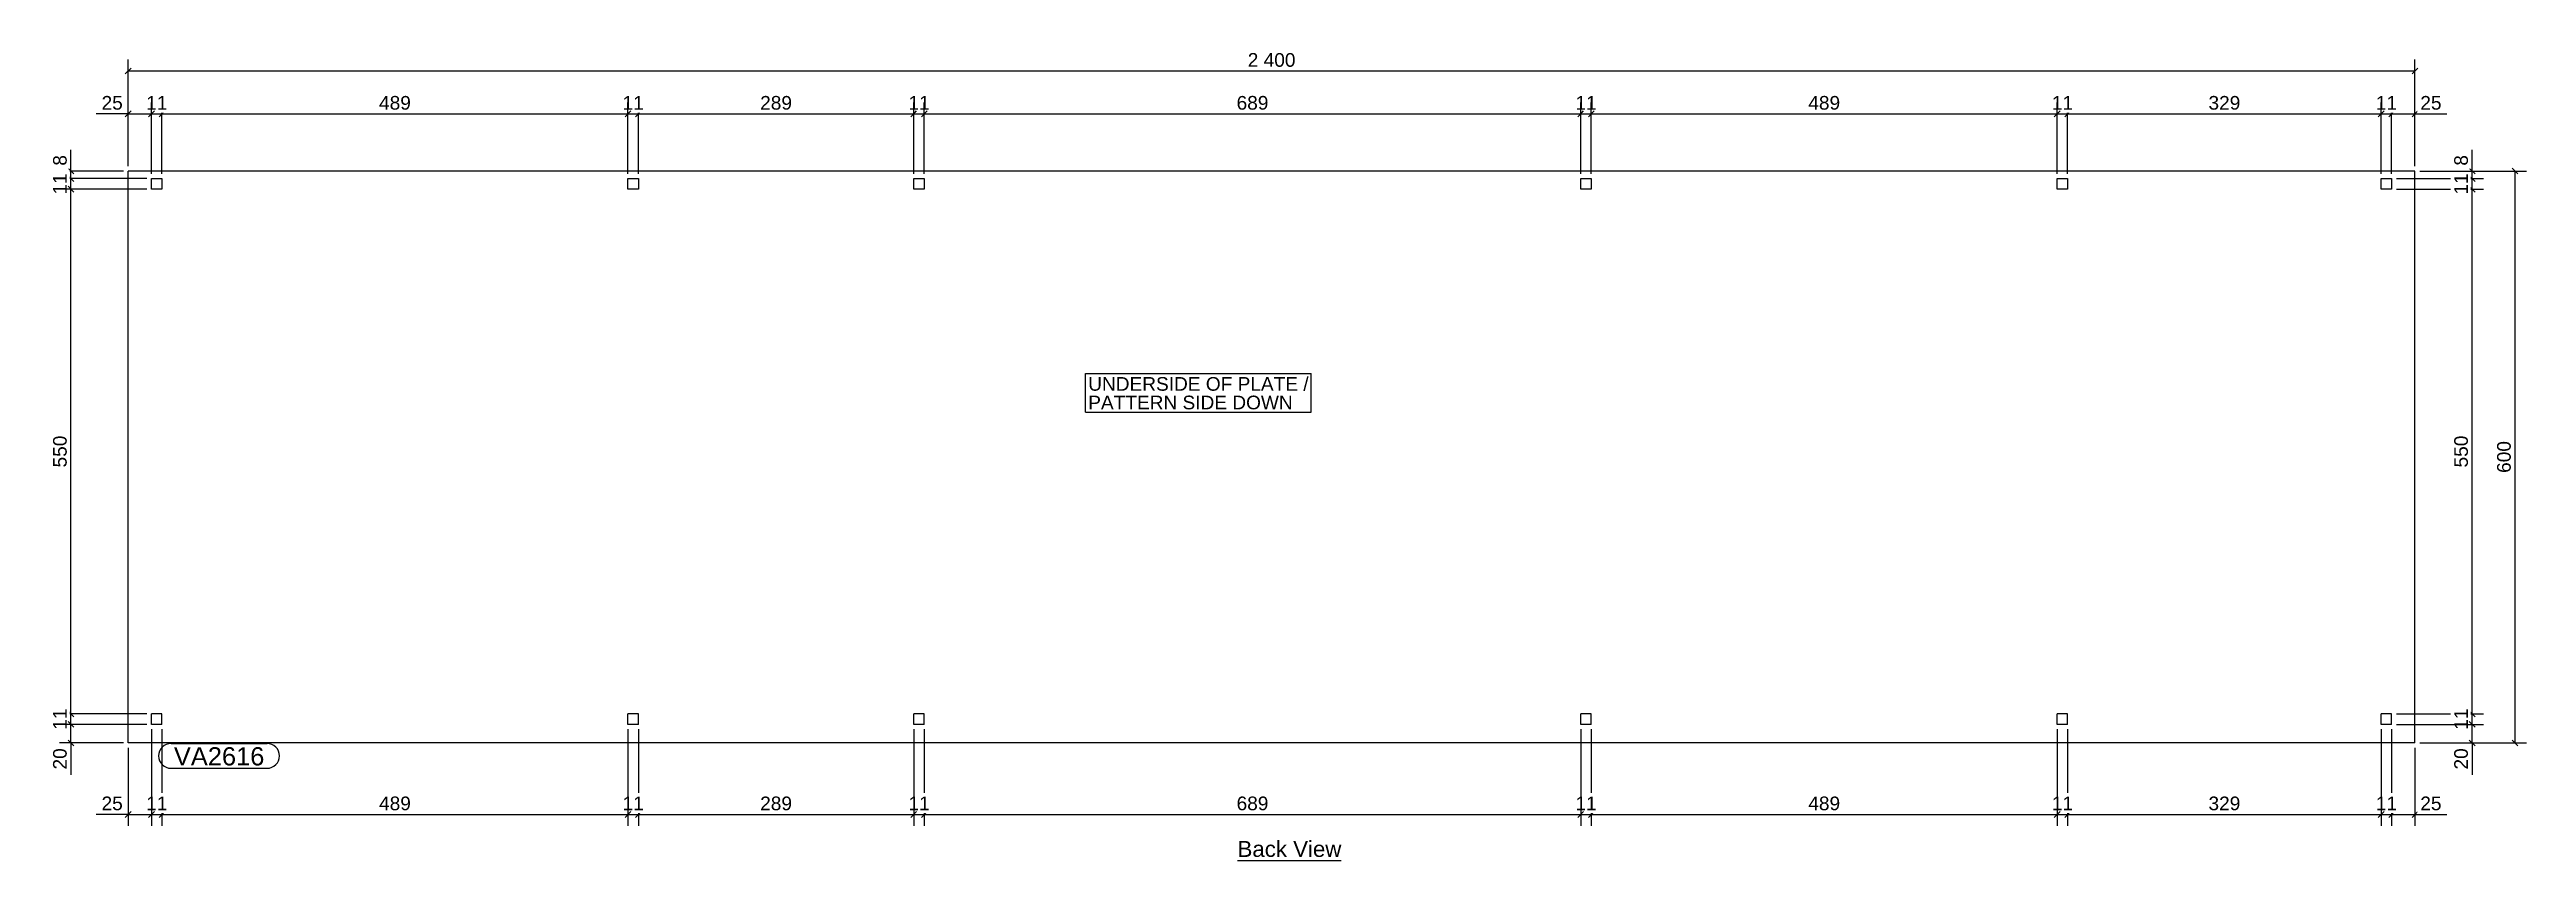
# Model space of a CAD drawing. Header units: millimetres. Extents: x 12 to 2612, y 22 to 873.
import ezdxf

# ---------------------------------------------------------------- set-up
doc = ezdxf.new("R2010")
doc.units = ezdxf.units.MM
doc.styles.add('Arial', font='ARIAL.TTF', dxfattribs={"height": 0.2})

# ---------------------------------------------------------------- blocks, each defined once
blk = doc.blocks.new('Unknown-35602395-11 - 4367')
at = {"color": 6, "linetype": 'Continuous'}
blk.add_line((1258.8, 22.5), (1367.7, 22.5), dxfattribs=at)
at = {"color": 0, "linetype": 'Continuous'}
blk.add_wipeout([(1367.7, 26.2), (1367.7, 43.8), (1258.8, 43.8), (1258.8, 26.2)], dxfattribs=at)
at = {"color": 6, "linetype": 'Continuous', "style": 'Arial'}
blk.add_text('Back View', height=16.71, dxfattribs=at).set_placement((1258.8, 26.2))
blk = doc.blocks.new('Part-35602395-4402 - 4367')
at = {"color": 30, "linetype": 'Continuous'}
for p, q in [((2494.5, 745.8), (94.5, 745.8)), ((94.5, 145.8), (94.5, 745.8)), ((119, 726.8), (119, 737.8)), ((119, 737.8), (130, 737.8)), ((130, 737.8), (130, 726.8)), ((619, 726.8), (619, 737.8)), ((619, 737.8), (630, 737.8)), ((630, 737.8), (630, 726.8)), ((919, 726.8), (919, 737.8)), ((919, 737.8), (930, 737.8)), ((930, 737.8), (930, 726.8)), ((1619, 726.8), (1619, 737.8)), ((1619, 737.8), (1630, 737.8)), ((1630, 737.8), (1630, 726.8)), ((2119, 726.8), (2119, 737.8)), ((2119, 737.8), (2130, 737.8)), ((2130, 737.8), (2130, 726.8)), ((2459, 726.8), (2459, 737.8)), ((2459, 737.8), (2470, 737.8)), ((2470, 737.8), (2470, 726.8)), ((2494.5, 145.8), (2494.5, 745.8)), ((130, 726.8), (119, 726.8)), ((630, 726.8), (619, 726.8)), ((930, 726.8), (919, 726.8)), ((1630, 726.8), (1619, 726.8)), ((2130, 726.8), (2119, 726.8)), ((2470, 726.8), (2459, 726.8)), ((130, 176.3), (119, 176.3)), ((119, 165.3), (119, 176.3)), ((130, 165.3), (119, 165.3)), ((130, 165.3), (130, 176.3)), ((630, 176.3), (619, 176.3)), ((619, 165.3), (619, 176.3)), ((630, 165.3), (619, 165.3)), ((630, 165.3), (630, 176.3)), ((930, 176.3), (919, 176.3)), ((919, 165.3), (919, 176.3)), ((930, 165.3), (919, 165.3)), ((930, 165.3), (930, 176.3)), ((1630, 176.3), (1619, 176.3)), ((1619, 165.3), (1619, 176.3)), ((1630, 165.3), (1619, 165.3)), ((1630, 165.3), (1630, 176.3)), ((2130, 176.3), (2119, 176.3)), ((2119, 165.3), (2119, 176.3)), ((2130, 165.3), (2119, 165.3)), ((2130, 165.3), (2130, 176.3)), ((2470, 176.3), (2459, 176.3)), ((2459, 165.3), (2459, 176.3)), ((2470, 165.3), (2459, 165.3)), ((2470, 165.3), (2470, 176.3)), ((2494.5, 145.8), (94.5, 145.8))]:
    blk.add_line(p, q, dxfattribs=at)
blk = doc.blocks.new('StraightDimension-35602395-4534 - 4367')
at = {"color": 7, "linetype": 'Continuous'}
for p, q in [((2557.5, 723.7), (2551.5, 729.8)), ((2475, 726.8), (2566.5, 726.8)), ((2554.5, 176.3), (2554.5, 726.8)), ((2475, 176.3), (2566.5, 176.3)), ((2551.5, 179.3), (2557.5, 173.3))]:
    blk.add_line(p, q, dxfattribs=at)
at = {"color": 0}
blk.add_wipeout([(2553, 471.2), (2532, 471.2), (2532, 431.8), (2553, 431.8)], dxfattribs=at)
at = {"color": 96, "style": 'Arial'}
blk.add_text('550', height=14.33, rotation=90.0002, dxfattribs=at).set_placement((2550, 434.8))
blk = doc.blocks.new('StraightDimension-35602395-4406 - 4367')
at = {"color": 7, "linetype": 'Continuous'}
for p, q in [((89.5, 745.8), (22.5, 745.8)), ((114, 737.8), (22.5, 737.8)), ((31.5, 748.8), (37.5, 742.7)), ((37.5, 734.7), (31.5, 740.8)), ((34.5, 737.8), (34.5, 745.8))]:
    blk.add_line(p, q, dxfattribs=at)
at = {"color": 0}
blk.add_wipeout([(33, 765.5), (12, 765.5), (12, 748.4), (33, 748.4)], dxfattribs=at)
at = {"color": 7, "linetype": 'Continuous'}
blk.add_line((34.5, 745.8), (34.5, 768.1), dxfattribs=at)
blk.add_line((34.5, 745.8), (34.5, 768.1), dxfattribs=at)
at = {"color": 96, "style": 'Arial'}
blk.add_text('8', height=14.3, rotation=90.0002, dxfattribs=at).set_placement((30, 751.4))
blk = doc.blocks.new('StraightDimension-35602395-4535 - 4367')
at = {"color": 7, "linetype": 'Continuous'}
for p, q in [((2475, 176.3), (2566.5, 176.3)), ((2475, 165.3), (2566.5, 165.3)), ((2551.5, 179.3), (2557.5, 173.3)), ((2557.5, 162.3), (2551.5, 168.3)), ((2554.5, 165.3), (2554.5, 176.3))]:
    blk.add_line(p, q, dxfattribs=at)
at = {"color": 0}
blk.add_wipeout([(2553, 184.9), (2532, 184.9), (2532, 156.6), (2553, 156.6)], dxfattribs=at)
at = {"color": 96, "style": 'Arial'}
blk.add_text('11', height=14.33, rotation=90.0002, dxfattribs=at).set_placement((2550, 159.6))
blk = doc.blocks.new('StraightDimension-35602395-4407 - 4367')
at = {"color": 7, "linetype": 'Continuous'}
for p, q in [((114, 737.8), (22.5, 737.8)), ((31.5, 740.8), (37.5, 734.7)), ((37.5, 723.7), (31.5, 729.8)), ((34.5, 726.8), (34.5, 737.8)), ((114, 726.8), (22.5, 726.8))]:
    blk.add_line(p, q, dxfattribs=at)
at = {"color": 0}
blk.add_wipeout([(33, 746.4), (12, 746.4), (12, 718.1), (33, 718.1)], dxfattribs=at)
at = {"color": 96, "style": 'Arial'}
blk.add_text('11', height=14.33, rotation=90.0002, dxfattribs=at).set_placement((30, 721.1))
blk = doc.blocks.new('StraightDimension-35602395-4536 - 4367')
at = {"color": 7, "linetype": 'Continuous'}
for p, q in [((2475, 165.3), (2566.5, 165.3)), ((2551.5, 168.3), (2557.5, 162.3)), ((2554.5, 145.8), (2554.5, 165.3)), ((2499.5, 145.8), (2566.5, 145.8)), ((2557.5, 142.7), (2551.5, 148.8))]:
    blk.add_line(p, q, dxfattribs=at)
at = {"color": 0}
blk.add_wipeout([(2553, 143.1), (2532, 143.1), (2532, 114.9), (2553, 114.9)], dxfattribs=at)
at = {"color": 7, "linetype": 'Continuous'}
blk.add_line((2554.5, 145.8), (2554.5, 112.3), dxfattribs=at)
blk.add_line((2554.5, 145.8), (2554.5, 112.3), dxfattribs=at)
at = {"color": 96, "style": 'Arial'}
blk.add_text('20', height=14.33, rotation=90.0002, dxfattribs=at).set_placement((2550, 117.9))
blk = doc.blocks.new('StraightDimension-35602395-4408 - 4367')
at = {"color": 7, "linetype": 'Continuous'}
for p, q in [((37.5, 723.7), (31.5, 729.8)), ((114, 726.8), (22.5, 726.8)), ((34.5, 176.3), (34.5, 726.8)), ((114, 176.3), (22.5, 176.3)), ((31.5, 179.3), (37.5, 173.3))]:
    blk.add_line(p, q, dxfattribs=at)
at = {"color": 0}
blk.add_wipeout([(33, 471.2), (12, 471.2), (12, 431.8), (33, 431.8)], dxfattribs=at)
at = {"color": 96, "style": 'Arial'}
blk.add_text('550', height=14.33, rotation=90.0002, dxfattribs=at).set_placement((30, 434.8))
blk = doc.blocks.new('StraightDimension-35602395-4409 - 4367')
at = {"color": 7, "linetype": 'Continuous'}
for p, q in [((114, 176.3), (22.5, 176.3)), ((114, 165.3), (22.5, 165.3)), ((31.5, 179.3), (37.5, 173.3)), ((37.5, 162.3), (31.5, 168.3)), ((34.5, 165.3), (34.5, 176.3))]:
    blk.add_line(p, q, dxfattribs=at)
at = {"color": 0}
blk.add_wipeout([(33, 184.9), (12, 184.9), (12, 156.6), (33, 156.6)], dxfattribs=at)
at = {"color": 96, "style": 'Arial'}
blk.add_text('11', height=14.33, rotation=90.0002, dxfattribs=at).set_placement((30, 159.6))
blk = doc.blocks.new('StraightDimension-35602395-4410 - 4367')
at = {"color": 7, "linetype": 'Continuous'}
for p, q in [((114, 165.3), (22.5, 165.3)), ((31.5, 168.3), (37.5, 162.3)), ((34.5, 145.8), (34.5, 165.3)), ((89.5, 145.8), (22.5, 145.8)), ((37.5, 142.7), (31.5, 148.8))]:
    blk.add_line(p, q, dxfattribs=at)
at = {"color": 0}
blk.add_wipeout([(33, 143.1), (12, 143.1), (12, 114.9), (33, 114.9)], dxfattribs=at)
at = {"color": 7, "linetype": 'Continuous'}
blk.add_line((34.5, 145.8), (34.5, 112.3), dxfattribs=at)
blk.add_line((34.5, 145.8), (34.5, 112.3), dxfattribs=at)
at = {"color": 96, "style": 'Arial'}
blk.add_text('20', height=14.33, rotation=90.0002, dxfattribs=at).set_placement((30, 117.9))
blk = doc.blocks.new('StraightDimension-35602395-4532 - 4367')
at = {"color": 7, "linetype": 'Continuous'}
for p, q in [((2475, 737.8), (2566.5, 737.8)), ((2499.5, 745.8), (2566.5, 745.8)), ((2551.5, 748.8), (2557.5, 742.7)), ((2557.5, 734.7), (2551.5, 740.8)), ((2554.5, 737.8), (2554.5, 745.8))]:
    blk.add_line(p, q, dxfattribs=at)
at = {"color": 0}
blk.add_wipeout([(2553, 765.5), (2532, 765.5), (2532, 748.4), (2553, 748.4)], dxfattribs=at)
at = {"color": 7, "linetype": 'Continuous'}
blk.add_line((2554.5, 745.8), (2554.5, 768.1), dxfattribs=at)
blk.add_line((2554.5, 745.8), (2554.5, 768.1), dxfattribs=at)
at = {"color": 96, "style": 'Arial'}
blk.add_text('8', height=14.3, rotation=90.0002, dxfattribs=at).set_placement((2550, 751.4))
blk = doc.blocks.new('StraightDimension-35602395-4533 - 4367')
at = {"color": 7, "linetype": 'Continuous'}
for p, q in [((2475, 737.8), (2566.5, 737.8)), ((2551.5, 740.8), (2557.5, 734.7)), ((2557.5, 723.7), (2551.5, 729.8)), ((2554.5, 726.8), (2554.5, 737.8)), ((2475, 726.8), (2566.5, 726.8))]:
    blk.add_line(p, q, dxfattribs=at)
at = {"color": 0}
blk.add_wipeout([(2553, 746.4), (2532, 746.4), (2532, 718.1), (2553, 718.1)], dxfattribs=at)
at = {"color": 96, "style": 'Arial'}
blk.add_text('11', height=14.33, rotation=90.0002, dxfattribs=at).set_placement((2550, 721.1))
blk = doc.blocks.new('StraightDimension-35602395-4680 - 4367')
at = {"color": 7, "linetype": 'Continuous'}
for p, q in [((94.5, 750.8), (94.5, 862.8)), ((2494.5, 750.8), (2494.5, 862.8)), ((97.5, 853.8), (91.5, 847.7)), ((94.5, 850.8), (2494.5, 850.8)), ((2491.5, 847.7), (2497.5, 853.8))]:
    blk.add_line(p, q, dxfattribs=at)
at = {"color": 0}
blk.add_wipeout([(1322.5, 852.2), (1322.5, 873.3), (1266.5, 873.3), (1266.5, 852.2)], dxfattribs=at)
at = {"color": 96, "style": 'Arial'}
blk.add_text('2 400', height=14.33, dxfattribs=at).set_placement((1269.5, 855.2))
blk = doc.blocks.new('StraightDimension-35602395-4569 - 4367')
at = {"color": 7, "linetype": 'Continuous'}
for p, q in [((2499.5, 745.8), (2611.5, 745.8)), ((2602.5, 742.7), (2596.5, 748.8)), ((2599.5, 145.8), (2599.5, 745.8)), ((2499.5, 145.8), (2611.5, 145.8)), ((2596.5, 148.8), (2602.5, 142.7))]:
    blk.add_line(p, q, dxfattribs=at)
at = {"color": 0}
blk.add_wipeout([(2598, 465.4), (2577, 465.4), (2577, 426.1), (2598, 426.1)], dxfattribs=at)
at = {"color": 96, "style": 'Arial'}
blk.add_text('600', height=14.33, rotation=90.0002, dxfattribs=at).set_placement((2595, 429.1))
blk = doc.blocks.new('StraightDimension-35602395-4627 - 4367')
at = {"color": 7, "linetype": 'Continuous'}
for p, q in [((2467, 802.7), (2473, 808.8)), ((2470, 742.8), (2470, 817.8)), ((2497.5, 808.8), (2491.5, 802.7)), ((2494.5, 750.8), (2494.5, 817.8)), ((2470, 805.8), (2494.5, 805.8))]:
    blk.add_line(p, q, dxfattribs=at)
at = {"color": 0}
blk.add_wipeout([(2525.4, 807.2), (2525.4, 828.3), (2497.1, 828.3), (2497.1, 807.2)], dxfattribs=at)
at = {"color": 7, "linetype": 'Continuous'}
blk.add_line((2494.5, 805.8), (2528, 805.8), dxfattribs=at)
blk.add_line((2494.5, 805.8), (2528, 805.8), dxfattribs=at)
at = {"color": 96, "style": 'Arial'}
blk.add_text('25', height=14.33, dxfattribs=at).set_placement((2500.1, 810.2))
blk = doc.blocks.new('StraightDimension-35602395-4574 - 4367')
at = {"color": 7, "linetype": 'Continuous'}
for p, q in [((2470, 160.3), (2470, 58.8)), ((2494.5, 140.8), (2494.5, 58.8)), ((2467, 67.7), (2473, 73.8)), ((2470, 70.8), (2494.5, 70.8)), ((2497.5, 73.8), (2491.5, 67.7))]:
    blk.add_line(p, q, dxfattribs=at)
at = {"color": 0}
blk.add_wipeout([(2525.4, 72.3), (2525.4, 93.2), (2497.1, 93.2), (2497.1, 72.3)], dxfattribs=at)
at = {"color": 7, "linetype": 'Continuous'}
blk.add_line((2494.5, 70.8), (2528, 70.8), dxfattribs=at)
blk.add_line((2494.5, 70.8), (2528, 70.8), dxfattribs=at)
at = {"color": 96, "style": 'Arial'}
blk.add_text('25', height=14.33, dxfattribs=at).set_placement((2500.1, 75.2))
blk = doc.blocks.new('StraightDimension-35602395-4634 - 4367')
at = {"color": 7, "linetype": 'Continuous'}
for p, q in [((916, 802.7), (922, 808.8)), ((919, 742.8), (919, 817.8)), ((933, 808.8), (927, 802.7)), ((930, 742.8), (930, 817.8)), ((919, 805.8), (930, 805.8))]:
    blk.add_line(p, q, dxfattribs=at)
at = {"color": 0}
blk.add_wipeout([(938.6, 807.2), (938.6, 828.3), (910.4, 828.3), (910.4, 807.2)], dxfattribs=at)
at = {"color": 96, "style": 'Arial'}
blk.add_text('11', height=14.33, dxfattribs=at).set_placement((913.4, 810.2))
blk = doc.blocks.new('StraightDimension-35602395-4575 - 4367')
at = {"color": 7, "linetype": 'Continuous'}
for p, q in [((2459, 160.3), (2459, 58.8)), ((2470, 160.3), (2470, 58.8)), ((2456, 67.7), (2462, 73.8)), ((2459, 70.8), (2470, 70.8)), ((2473, 73.8), (2467, 67.7))]:
    blk.add_line(p, q, dxfattribs=at)
at = {"color": 0}
blk.add_wipeout([(2478.6, 72.3), (2478.6, 93.2), (2450.4, 93.2), (2450.4, 72.3)], dxfattribs=at)
at = {"color": 96, "style": 'Arial'}
blk.add_text('11', height=14.33, dxfattribs=at).set_placement((2453.4, 75.2))
blk = doc.blocks.new('StraightDimension-35602395-4576 - 4367')
at = {"color": 7, "linetype": 'Continuous'}
for p, q in [((2130, 160.3), (2130, 58.8)), ((2459, 160.3), (2459, 58.8)), ((2133, 73.8), (2127, 67.7)), ((2130, 70.8), (2459, 70.8)), ((2456, 67.7), (2462, 73.8))]:
    blk.add_line(p, q, dxfattribs=at)
at = {"color": 0}
blk.add_wipeout([(2314.2, 72.3), (2314.2, 93.2), (2274.8, 93.2), (2274.8, 72.3)], dxfattribs=at)
at = {"color": 96, "style": 'Arial'}
blk.add_text('329', height=14.33, dxfattribs=at).set_placement((2277.8, 75.2))
blk = doc.blocks.new('StraightDimension-35602395-4577 - 4367')
at = {"color": 7, "linetype": 'Continuous'}
for p, q in [((2119, 160.3), (2119, 58.8)), ((2130, 160.3), (2130, 58.8)), ((2116, 67.7), (2122, 73.8)), ((2119, 70.8), (2130, 70.8)), ((2133, 73.8), (2127, 67.7))]:
    blk.add_line(p, q, dxfattribs=at)
at = {"color": 0}
blk.add_wipeout([(2138.6, 72.3), (2138.6, 93.2), (2110.4, 93.2), (2110.4, 72.3)], dxfattribs=at)
at = {"color": 96, "style": 'Arial'}
blk.add_text('11', height=14.33, dxfattribs=at).set_placement((2113.4, 75.2))
blk = doc.blocks.new('StraightDimension-35602395-4578 - 4367')
at = {"color": 7, "linetype": 'Continuous'}
for p, q in [((1630, 160.3), (1630, 58.8)), ((2119, 160.3), (2119, 58.8)), ((1633, 73.8), (1627, 67.7)), ((1630, 70.8), (2119, 70.8)), ((2116, 67.7), (2122, 73.8))]:
    blk.add_line(p, q, dxfattribs=at)
at = {"color": 0}
blk.add_wipeout([(1894.2, 72.3), (1894.2, 93.2), (1854.8, 93.2), (1854.8, 72.3)], dxfattribs=at)
at = {"color": 96, "style": 'Arial'}
blk.add_text('489', height=14.33, dxfattribs=at).set_placement((1857.8, 75.2))
blk = doc.blocks.new('StraightDimension-35602395-4579 - 4367')
at = {"color": 7, "linetype": 'Continuous'}
for p, q in [((1619, 160.3), (1619, 58.8)), ((1630, 160.3), (1630, 58.8)), ((1616, 67.7), (1622, 73.8)), ((1619, 70.8), (1630, 70.8)), ((1633, 73.8), (1627, 67.7))]:
    blk.add_line(p, q, dxfattribs=at)
at = {"color": 0}
blk.add_wipeout([(1638.6, 72.3), (1638.6, 93.2), (1610.4, 93.2), (1610.4, 72.3)], dxfattribs=at)
at = {"color": 96, "style": 'Arial'}
blk.add_text('11', height=14.33, dxfattribs=at).set_placement((1613.4, 75.2))
blk = doc.blocks.new('StraightDimension-35602395-4580 - 4367')
at = {"color": 7, "linetype": 'Continuous'}
for p, q in [((930, 160.3), (930, 58.8)), ((1619, 160.3), (1619, 58.8)), ((933, 73.8), (927, 67.7)), ((930, 70.8), (1619, 70.8)), ((1616, 67.7), (1622, 73.8))]:
    blk.add_line(p, q, dxfattribs=at)
at = {"color": 0}
blk.add_wipeout([(1294.2, 72.3), (1294.2, 93.2), (1254.8, 93.2), (1254.8, 72.3)], dxfattribs=at)
at = {"color": 96, "style": 'Arial'}
blk.add_text('689', height=14.33, dxfattribs=at).set_placement((1257.8, 75.2))
blk = doc.blocks.new('StraightDimension-35602395-4628 - 4367')
at = {"color": 7, "linetype": 'Continuous'}
for p, q in [((2456, 802.7), (2462, 808.8)), ((2459, 742.8), (2459, 817.8)), ((2473, 808.8), (2467, 802.7)), ((2470, 742.8), (2470, 817.8)), ((2459, 805.8), (2470, 805.8))]:
    blk.add_line(p, q, dxfattribs=at)
at = {"color": 0}
blk.add_wipeout([(2478.6, 807.2), (2478.6, 828.3), (2450.4, 828.3), (2450.4, 807.2)], dxfattribs=at)
at = {"color": 96, "style": 'Arial'}
blk.add_text('11', height=14.33, dxfattribs=at).set_placement((2453.4, 810.2))
blk = doc.blocks.new('StraightDimension-35602395-4581 - 4367')
at = {"color": 7, "linetype": 'Continuous'}
for p, q in [((919, 160.3), (919, 58.8)), ((930, 160.3), (930, 58.8)), ((916, 67.7), (922, 73.8)), ((919, 70.8), (930, 70.8)), ((933, 73.8), (927, 67.7))]:
    blk.add_line(p, q, dxfattribs=at)
at = {"color": 0}
blk.add_wipeout([(938.6, 72.3), (938.6, 93.2), (910.4, 93.2), (910.4, 72.3)], dxfattribs=at)
at = {"color": 96, "style": 'Arial'}
blk.add_text('11', height=14.33, dxfattribs=at).set_placement((913.4, 75.2))
blk = doc.blocks.new('StraightDimension-35602395-4635 - 4367')
at = {"color": 7, "linetype": 'Continuous'}
for p, q in [((633, 808.8), (627, 802.7)), ((630, 742.8), (630, 817.8)), ((916, 802.7), (922, 808.8)), ((919, 742.8), (919, 817.8)), ((630, 805.8), (919, 805.8))]:
    blk.add_line(p, q, dxfattribs=at)
at = {"color": 0}
blk.add_wipeout([(794.2, 807.2), (794.2, 828.2), (754.8, 828.2), (754.8, 807.2)], dxfattribs=at)
at = {"color": 96, "style": 'Arial'}
blk.add_text('289', height=14.33, dxfattribs=at).set_placement((757.8, 810.2))
blk = doc.blocks.new('StraightDimension-35602395-4582 - 4367')
at = {"color": 7, "linetype": 'Continuous'}
for p, q in [((630, 160.3), (630, 58.8)), ((919, 160.3), (919, 58.8)), ((633, 73.8), (627, 67.7)), ((630, 70.8), (919, 70.8)), ((916, 67.7), (922, 73.8))]:
    blk.add_line(p, q, dxfattribs=at)
at = {"color": 0}
blk.add_wipeout([(794.2, 72.3), (794.2, 93.2), (754.8, 93.2), (754.8, 72.3)], dxfattribs=at)
at = {"color": 96, "style": 'Arial'}
blk.add_text('289', height=14.33, dxfattribs=at).set_placement((757.8, 75.2))
blk = doc.blocks.new('StraightDimension-35602395-4583 - 4367')
at = {"color": 7, "linetype": 'Continuous'}
for p, q in [((619, 160.3), (619, 58.8)), ((630, 160.3), (630, 58.8)), ((616, 67.7), (622, 73.8)), ((619, 70.8), (630, 70.8)), ((633, 73.8), (627, 67.7))]:
    blk.add_line(p, q, dxfattribs=at)
at = {"color": 0}
blk.add_wipeout([(638.6, 72.3), (638.6, 93.2), (610.4, 93.2), (610.4, 72.3)], dxfattribs=at)
at = {"color": 96, "style": 'Arial'}
blk.add_text('11', height=14.33, dxfattribs=at).set_placement((613.4, 75.2))
blk = doc.blocks.new('StraightDimension-35602395-4584 - 4367')
at = {"color": 7, "linetype": 'Continuous'}
for p, q in [((130, 160.3), (130, 58.8)), ((619, 160.3), (619, 58.8)), ((133, 73.8), (127, 67.7)), ((130, 70.8), (619, 70.8)), ((616, 67.7), (622, 73.8))]:
    blk.add_line(p, q, dxfattribs=at)
at = {"color": 0}
blk.add_wipeout([(394.2, 72.3), (394.2, 93.2), (354.8, 93.2), (354.8, 72.3)], dxfattribs=at)
at = {"color": 96, "style": 'Arial'}
blk.add_text('489', height=14.33, dxfattribs=at).set_placement((357.8, 75.2))
blk = doc.blocks.new('StraightDimension-35602395-4632 - 4367')
at = {"color": 7, "linetype": 'Continuous'}
for p, q in [((1616, 802.7), (1622, 808.8)), ((1619, 742.8), (1619, 817.8)), ((1633, 808.8), (1627, 802.7)), ((1630, 742.8), (1630, 817.8)), ((1619, 805.8), (1630, 805.8))]:
    blk.add_line(p, q, dxfattribs=at)
at = {"color": 0}
blk.add_wipeout([(1638.6, 807.2), (1638.6, 828.3), (1610.4, 828.3), (1610.4, 807.2)], dxfattribs=at)
at = {"color": 96, "style": 'Arial'}
blk.add_text('11', height=14.33, dxfattribs=at).set_placement((1613.4, 810.2))
blk = doc.blocks.new('StraightDimension-35602395-4585 - 4367')
at = {"color": 7, "linetype": 'Continuous'}
for p, q in [((119, 160.3), (119, 58.8)), ((130, 160.3), (130, 58.8)), ((116, 67.7), (122, 73.8)), ((119, 70.8), (130, 70.8)), ((133, 73.8), (127, 67.7))]:
    blk.add_line(p, q, dxfattribs=at)
at = {"color": 0}
blk.add_wipeout([(138.6, 72.3), (138.6, 93.2), (110.4, 93.2), (110.4, 72.3)], dxfattribs=at)
at = {"color": 96, "style": 'Arial'}
blk.add_text('11', height=14.33, dxfattribs=at).set_placement((113.4, 75.2))
blk = doc.blocks.new('StraightDimension-35602395-4586 - 4367')
at = {"color": 7, "linetype": 'Continuous'}
for p, q in [((119, 160.3), (119, 58.8)), ((94.5, 140.8), (94.5, 58.8)), ((91.5, 67.7), (97.5, 73.8)), ((94.5, 70.8), (119, 70.8)), ((122, 73.8), (116, 67.7))]:
    blk.add_line(p, q, dxfattribs=at)
at = {"color": 0}
blk.add_wipeout([(91.9, 72.3), (91.9, 93.2), (63.6, 93.2), (63.6, 72.3)], dxfattribs=at)
at = {"color": 7, "linetype": 'Continuous'}
blk.add_line((94.5, 70.8), (61, 70.8), dxfattribs=at)
blk.add_line((94.5, 70.8), (61, 70.8), dxfattribs=at)
at = {"color": 96, "style": 'Arial'}
blk.add_text('25', height=14.33, dxfattribs=at).set_placement((66.6, 75.2))
blk = doc.blocks.new('StraightDimension-35602395-4629 - 4367')
at = {"color": 7, "linetype": 'Continuous'}
for p, q in [((2133, 808.8), (2127, 802.7)), ((2130, 742.8), (2130, 817.8)), ((2456, 802.7), (2462, 808.8)), ((2459, 742.8), (2459, 817.8)), ((2130, 805.8), (2459, 805.8))]:
    blk.add_line(p, q, dxfattribs=at)
at = {"color": 0}
blk.add_wipeout([(2314.2, 807.2), (2314.2, 828.2), (2274.8, 828.2), (2274.8, 807.2)], dxfattribs=at)
at = {"color": 96, "style": 'Arial'}
blk.add_text('329', height=14.33, dxfattribs=at).set_placement((2277.8, 810.2))
blk = doc.blocks.new('StraightDimension-35602395-4630 - 4367')
at = {"color": 7, "linetype": 'Continuous'}
for p, q in [((2116, 802.7), (2122, 808.8)), ((2119, 742.8), (2119, 817.8)), ((2133, 808.8), (2127, 802.7)), ((2130, 742.8), (2130, 817.8)), ((2119, 805.8), (2130, 805.8))]:
    blk.add_line(p, q, dxfattribs=at)
at = {"color": 0}
blk.add_wipeout([(2138.6, 807.2), (2138.6, 828.3), (2110.4, 828.3), (2110.4, 807.2)], dxfattribs=at)
at = {"color": 96, "style": 'Arial'}
blk.add_text('11', height=14.33, dxfattribs=at).set_placement((2113.4, 810.2))
blk = doc.blocks.new('StraightDimension-35602395-4631 - 4367')
at = {"color": 7, "linetype": 'Continuous'}
for p, q in [((1633, 808.8), (1627, 802.7)), ((1630, 742.8), (1630, 817.8)), ((2116, 802.7), (2122, 808.8)), ((2119, 742.8), (2119, 817.8)), ((1630, 805.8), (2119, 805.8))]:
    blk.add_line(p, q, dxfattribs=at)
at = {"color": 0}
blk.add_wipeout([(1894.2, 807.2), (1894.2, 828.2), (1854.8, 828.2), (1854.8, 807.2)], dxfattribs=at)
at = {"color": 96, "style": 'Arial'}
blk.add_text('489', height=14.33, dxfattribs=at).set_placement((1857.8, 810.2))
blk = doc.blocks.new('StraightDimension-35602395-4633 - 4367')
at = {"color": 7, "linetype": 'Continuous'}
for p, q in [((933, 808.8), (927, 802.7)), ((930, 742.8), (930, 817.8)), ((1616, 802.7), (1622, 808.8)), ((1619, 742.8), (1619, 817.8)), ((930, 805.8), (1619, 805.8))]:
    blk.add_line(p, q, dxfattribs=at)
at = {"color": 0}
blk.add_wipeout([(1294.2, 807.2), (1294.2, 828.2), (1254.8, 828.2), (1254.8, 807.2)], dxfattribs=at)
at = {"color": 96, "style": 'Arial'}
blk.add_text('689', height=14.33, dxfattribs=at).set_placement((1257.8, 810.2))
blk = doc.blocks.new('StraightDimension-35602395-4636 - 4367')
at = {"color": 7, "linetype": 'Continuous'}
for p, q in [((616, 802.7), (622, 808.8)), ((619, 742.8), (619, 817.8)), ((633, 808.8), (627, 802.7)), ((630, 742.8), (630, 817.8)), ((619, 805.8), (630, 805.8))]:
    blk.add_line(p, q, dxfattribs=at)
at = {"color": 0}
blk.add_wipeout([(638.6, 807.2), (638.6, 828.3), (610.4, 828.3), (610.4, 807.2)], dxfattribs=at)
at = {"color": 96, "style": 'Arial'}
blk.add_text('11', height=14.33, dxfattribs=at).set_placement((613.4, 810.2))
blk = doc.blocks.new('StraightDimension-35602395-4637 - 4367')
at = {"color": 7, "linetype": 'Continuous'}
for p, q in [((133, 808.8), (127, 802.7)), ((130, 742.8), (130, 817.8)), ((616, 802.7), (622, 808.8)), ((619, 742.8), (619, 817.8)), ((130, 805.8), (619, 805.8))]:
    blk.add_line(p, q, dxfattribs=at)
at = {"color": 0}
blk.add_wipeout([(394.2, 807.2), (394.2, 828.2), (354.8, 828.2), (354.8, 807.2)], dxfattribs=at)
at = {"color": 96, "style": 'Arial'}
blk.add_text('489', height=14.33, dxfattribs=at).set_placement((357.8, 810.2))
blk = doc.blocks.new('StraightDimension-35602395-4638 - 4367')
at = {"color": 7, "linetype": 'Continuous'}
for p, q in [((116, 802.7), (122, 808.8)), ((119, 742.8), (119, 817.8)), ((133, 808.8), (127, 802.7)), ((130, 742.8), (130, 817.8)), ((119, 805.8), (130, 805.8))]:
    blk.add_line(p, q, dxfattribs=at)
at = {"color": 0}
blk.add_wipeout([(138.6, 807.2), (138.6, 828.3), (110.4, 828.3), (110.4, 807.2)], dxfattribs=at)
at = {"color": 96, "style": 'Arial'}
blk.add_text('11', height=14.33, dxfattribs=at).set_placement((113.4, 810.2))
blk = doc.blocks.new('StraightDimension-35602395-4639 - 4367')
at = {"color": 7, "linetype": 'Continuous'}
for p, q in [((91.5, 802.7), (97.5, 808.8)), ((94.5, 750.8), (94.5, 817.8)), ((122, 808.8), (116, 802.7)), ((119, 742.8), (119, 817.8)), ((94.5, 805.8), (119, 805.8))]:
    blk.add_line(p, q, dxfattribs=at)
at = {"color": 0}
blk.add_wipeout([(91.9, 807.2), (91.9, 828.2), (63.6, 828.2), (63.6, 807.2)], dxfattribs=at)
at = {"color": 7, "linetype": 'Continuous'}
blk.add_line((94.5, 805.8), (61, 805.8), dxfattribs=at)
blk.add_line((94.5, 805.8), (61, 805.8), dxfattribs=at)
at = {"color": 96, "style": 'Arial'}
blk.add_text('25', height=14.33, dxfattribs=at).set_placement((66.6, 810.2))
blk = doc.blocks.new('Text-35602395-5473 - 4367')
at = {"color": 0, "linetype": 'Continuous'}
blk.add_wipeout([(1316.5, 495.8), (1316.5, 510.8), (1102.1, 510.8), (1102.1, 495.8)], dxfattribs=at)
at = {"color": 7, "linetype": 'Continuous'}
blk.add_line((1099.1, 492.8), (1336.1, 492.8), dxfattribs=at)
at = {"color": 0, "linetype": 'Continuous'}
blk.add_wipeout([(1333.1, 515.3), (1333.1, 530.3), (1102.1, 530.3), (1102.1, 515.3)], dxfattribs=at)
at = {"color": 7, "linetype": 'Continuous'}
for p, q in [((1099.1, 533.3), (1336.1, 533.3)), ((1099.1, 492.8), (1099.1, 533.3)), ((1336.1, 492.8), (1336.1, 533.3))]:
    blk.add_line(p, q, dxfattribs=at)
at = {"color": 96, "linetype": 'Continuous', "style": 'Arial'}
for s, p in [('UNDERSIDE OF PLATE /', (1102.1, 515.3)), ('PATTERN SIDE DOWN', (1102.1, 495.8))]:
    blk.add_text(s, height=14.326, dxfattribs=at).set_placement(p)
blk = doc.blocks.new('Mark-35602395-4684 - 4367')
at = {"color": 0}
blk.add_wipeout([(237.3, 122.2), (237.3, 142.2), (142.5, 142.2), (142.5, 122.2)], dxfattribs=at)
blk.add_wipeout([(237.3, 122.2), (237.3, 142.2), (142.5, 142.2), (142.5, 122.2)], dxfattribs=at)
at = {"color": 7, "linetype": 'Continuous'}
for p, q in [((139.5, 145.2), (240.3, 145.2)), ((139.5, 119.2), (240.3, 119.2))]:
    blk.add_line(p, q, dxfattribs=at)
for centre, start, end in [((139.5, 132.2), 90, 270), ((240.3, 132.2), 270, 90)]:
    blk.add_arc(centre, 13, start, end, dxfattribs=at)
at = {"color": 96, "style": 'Arial'}
blk.add_text('VA2616', height=19.1, dxfattribs=at).set_placement((142.5, 122.2))

msp = doc.modelspace()

# ---------------------------------------------------------------- block references
for name in ['Part-35602395-4402 - 4367', 'Unknown-35602395-11 - 4367']:
    msp.add_blockref(name, (0, 0))

# ---------------------------------------------------------------- next in the draw order: block references
for name in ['StraightDimension-35602395-4406 - 4367', 'StraightDimension-35602395-4534 - 4367', 'Text-35602395-5473 - 4367']:
    msp.add_blockref(name, (0, 0))

# ---------------------------------------------------------------- next in the draw order: block references
for name in ['StraightDimension-35602395-4532 - 4367', 'StraightDimension-35602395-4407 - 4367', 'StraightDimension-35602395-4535 - 4367']:
    msp.add_blockref(name, (0, 0))

# ---------------------------------------------------------------- next in the draw order: block references
for name in ['StraightDimension-35602395-4408 - 4367', 'StraightDimension-35602395-4533 - 4367', 'StraightDimension-35602395-4536 - 4367']:
    msp.add_blockref(name, (0, 0))

# ---------------------------------------------------------------- next in the draw order: block references
for name in ['StraightDimension-35602395-4680 - 4367', 'StraightDimension-35602395-4409 - 4367']:
    msp.add_blockref(name, (0, 0))

# ---------------------------------------------------------------- next in the draw order: block references
for name in ['StraightDimension-35602395-4634 - 4367', 'StraightDimension-35602395-4632 - 4367', 'StraightDimension-35602395-4569 - 4367', 'StraightDimension-35602395-4410 - 4367']:
    msp.add_blockref(name, (0, 0))

# ---------------------------------------------------------------- next in the draw order: block references
for name in ['StraightDimension-35602395-4635 - 4367', 'StraightDimension-35602395-4627 - 4367', 'StraightDimension-35602395-4574 - 4367']:
    msp.add_blockref(name, (0, 0))

# ---------------------------------------------------------------- next in the draw order: block references
for name in ['StraightDimension-35602395-4636 - 4367', 'StraightDimension-35602395-4628 - 4367', 'StraightDimension-35602395-4575 - 4367']:
    msp.add_blockref(name, (0, 0))

# ---------------------------------------------------------------- next in the draw order: block references
for name in ['StraightDimension-35602395-4637 - 4367', 'StraightDimension-35602395-4629 - 4367', 'StraightDimension-35602395-4576 - 4367']:
    msp.add_blockref(name, (0, 0))

# ---------------------------------------------------------------- next in the draw order: block references
for name in ['StraightDimension-35602395-4638 - 4367', 'StraightDimension-35602395-4630 - 4367', 'StraightDimension-35602395-4577 - 4367']:
    msp.add_blockref(name, (0, 0))

# ---------------------------------------------------------------- next in the draw order: block references
for name in ['StraightDimension-35602395-4639 - 4367', 'StraightDimension-35602395-4631 - 4367', 'StraightDimension-35602395-4578 - 4367']:
    msp.add_blockref(name, (0, 0))

# ---------------------------------------------------------------- next in the draw order: block references
for name in ['StraightDimension-35602395-4633 - 4367', 'StraightDimension-35602395-4579 - 4367']:
    msp.add_blockref(name, (0, 0))

# ---------------------------------------------------------------- next in the draw order: block references
msp.add_blockref('StraightDimension-35602395-4580 - 4367', (0, 0))

# ---------------------------------------------------------------- next in the draw order: block references
msp.add_blockref('StraightDimension-35602395-4581 - 4367', (0, 0))

# ---------------------------------------------------------------- next in the draw order: block references
msp.add_blockref('StraightDimension-35602395-4582 - 4367', (0, 0))

# ---------------------------------------------------------------- next in the draw order: block references
msp.add_blockref('StraightDimension-35602395-4583 - 4367', (0, 0))

# ---------------------------------------------------------------- next in the draw order: block references
msp.add_blockref('StraightDimension-35602395-4584 - 4367', (0, 0))

# ---------------------------------------------------------------- next in the draw order: block references
msp.add_blockref('StraightDimension-35602395-4585 - 4367', (0, 0))

# ---------------------------------------------------------------- next in the draw order: block references
msp.add_blockref('StraightDimension-35602395-4586 - 4367', (0, 0))

# ---------------------------------------------------------------- next in the draw order: block references
msp.add_blockref('Mark-35602395-4684 - 4367', (0, 0))

doc.saveas('drawing.dxf')
